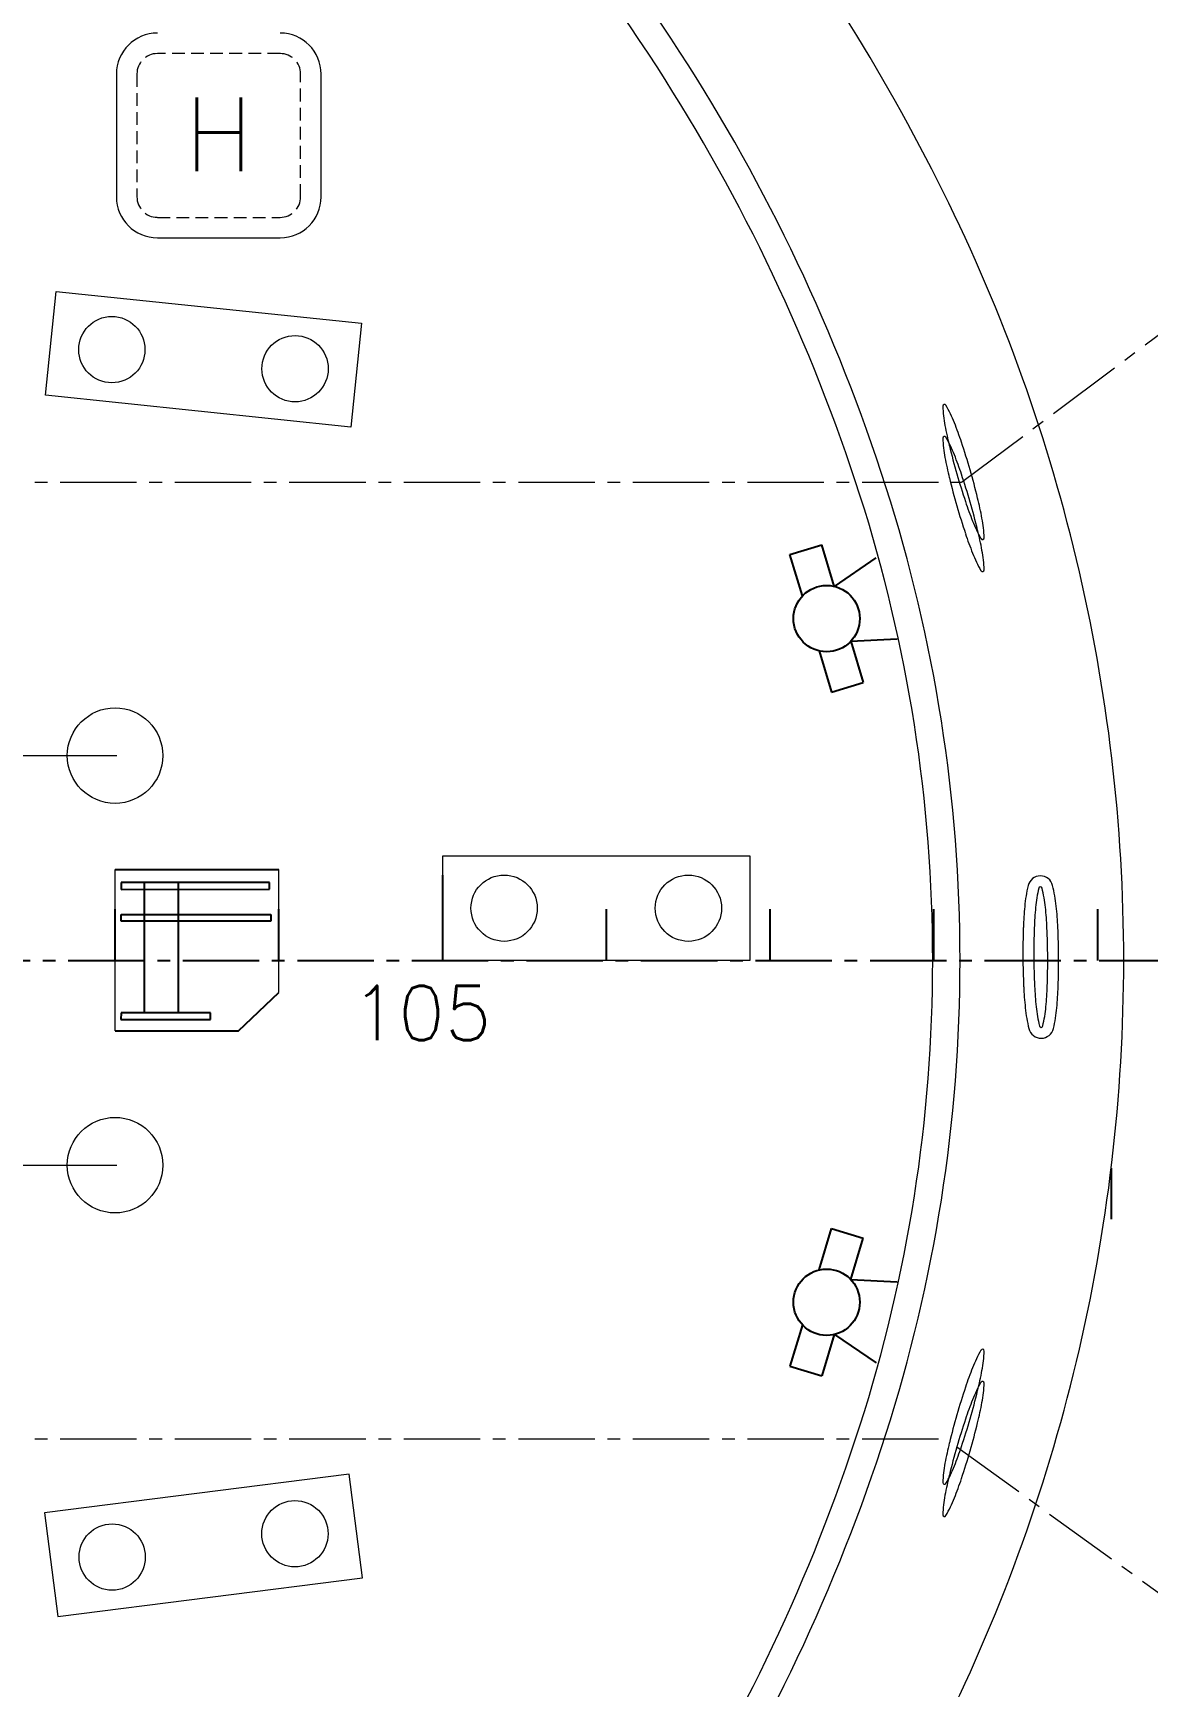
# Model space of a CAD drawing. Extents: x 475189 to 476029, y 1007718 to 1008015.
# Drawn here: x 475820.39 to 475842.29, y 1007949.87 to 1007982.35 of the extents above; entities that cross this region are included whole.
import ezdxf

# ---------------------------------------------------------------- set-up
doc = ezdxf.new("R2010")
doc.units = 0
doc.header["$LTSCALE"] = 2
doc.header["$MEASUREMENT"] = 0
doc.linetypes.add('CENTER2', pattern=[1.125, 0.75, -0.125, 0.125, -0.125])
doc.linetypes.add('HIDDEN2', pattern=[0.1875, 0.125, -0.0625])
doc.layers.get('0').update_dxf_attribs({"linetype": 'CONTINUOUS', "lineweight": 0})
for name, color, linetype in [('2', 10, 'CONTINUOUS'), ('Frame', 243, 'CONTINUOUS'), ('WINCH', 4, 'CONTINUOUS')]:
    doc.layers.add(name, color=color, linetype=linetype)
doc.styles.add('ROMANS', font='ROMANS.SHX')

msp = doc.modelspace()

# ---------------------------------------------------------------- linework, layer by layer
at = {"color": 8, "linetype": 'HIDDEN2'}
for p, q in [((475825.242, 1007981.948), (475822.829, 1007981.948)), ((475822.427, 1007981.546), (475822.427, 1007979.134)), ((475825.644, 1007979.134), (475825.644, 1007981.546)), ((475822.829, 1007978.732), (475825.242, 1007978.732))]:
    msp.add_line(p, q, dxfattribs=at)
at = {"color": 8, "linetype": 'Continuous'}
for p, q in [((475822.025, 1007981.546), (475822.025, 1007979.134)), ((475826.046, 1007979.134), (475826.046, 1007981.546)), ((475822.829, 1007978.33), (475825.242, 1007978.33))]:
    msp.add_line(p, q, dxfattribs=at)
at = {"color": 8, "linetype": 'CENTER2'}
for p, q in [((475838.628, 1007973.533), (475847.691, 1007980.31)), ((475809.671, 1007973.533), (475838.616, 1007973.533)), ((475809.671, 1007954.748), (475838.346, 1007954.748)), ((475838.533, 1007954.587), (475847.691, 1007947.971))]:
    msp.add_line(p, q, dxfattribs=at)
at = {"color": 8}
for p, q in [((475820.629, 1007975.239), (475820.841, 1007977.278)), ((475820.841, 1007977.278), (475826.84, 1007976.654)), ((475826.84, 1007976.654), (475826.628, 1007974.614)), ((475826.628, 1007974.614), (475820.629, 1007975.239)), ((475808.156, 1007968.162), (475822.032, 1007968.162)), ((475828.435, 1007966.191), (475834.466, 1007966.191)), ((475828.435, 1007964.141), (475828.435, 1007966.191)), ((475834.466, 1007966.191), (475834.466, 1007964.141)), ((475822.002, 1007962.759), (475822.001, 1007965.924)), ((475825.218, 1007963.509), (475825.218, 1007965.925)), ((475825.218, 1007965.305), (475825.218, 1007965.734)), ((475834.466, 1007964.141), (475828.435, 1007964.141)), ((475808.155, 1007960.12), (475822.032, 1007960.12)), ((475826.598, 1007954.051), (475820.615, 1007953.29)), ((475826.857, 1007952.017), (475826.598, 1007954.051)), ((475820.615, 1007953.29), (475820.874, 1007951.256)), ((475820.874, 1007951.256), (475826.857, 1007952.017))]:
    msp.add_line(p, q, dxfattribs=at)
for centre, radius in [((475821.935, 1007976.134), 0.651), ((475825.534, 1007975.759), 0.651), ((475821.998, 1007968.162), 0.938), ((475829.641, 1007965.166), 0.651), ((475833.26, 1007965.166), 0.651), ((475821.998, 1007960.12), 0.938), ((475825.531, 1007952.882), 0.651), ((475821.941, 1007952.425), 0.651)]:
    msp.add_circle(centre, radius, dxfattribs=at)
at = {"color": 8, "linetype": 'Continuous'}
for centre, radius, start, end in [((475800.778, 1007960.523), 41.898, 26.8668, 48.7389), ((475822.829, 1007981.546), 0.804, 90, 180), ((475825.242, 1007981.546), 0.804, 0, 90), ((475807.922, 1007964.141), 33.89, 359.9993, 26.8682), ((475822.829, 1007979.134), 0.804, 180, 270), ((475825.242, 1007979.134), 0.804, 270, 0)]:
    msp.add_arc(centre, radius, start, end, dxfattribs=at)
at = {"color": 8}
for centre, radius, start, end in [((475801.487, 1007961.514), 37.653, 32.92, 48.8561), ((475801.487, 1007961.514), 37.117, 32.9199, 48.8561), ((475803.012, 1007962.49), 35.843, 17.7921, 32.9346), ((475803.012, 1007962.49), 35.306, 17.7921, 32.9347), ((475838.291, 1007975.026), 0.0339, 106.1104, 182.6864), ((475841.081, 1007975.157), 2.827, 182.6864, 190.4643), ((475838.291, 1007975.026), 0.0339, 29.5344, 106.1104), ((475835.86, 1007973.649), 2.827, 21.7565, 29.5344), ((475845.228, 1007975.923), 7.044, 190.4643, 193.7655), ((475831.944, 1007972.086), 7.044, 18.4554, 21.7565), ((475838.291, 1007974.397), 0.0339, 106.1104, 182.6864), ((475841.081, 1007974.528), 2.827, 182.6864, 190.4643), ((475838.291, 1007974.397), 0.0339, 29.5344, 106.1104), ((475835.86, 1007973.02), 2.827, 21.7565, 29.5344), ((475825.386, 1007969.898), 13.957, 16.1104, 18.4554), ((475845.228, 1007975.294), 7.044, 190.4643, 193.7655), ((475851.943, 1007977.568), 13.957, 193.7655, 196.1104), ((475831.944, 1007971.457), 7.044, 18.4554, 21.7565), ((475851.943, 1007977.568), 13.957, 196.1104, 198.4554), ((475825.386, 1007969.269), 13.957, 16.1104, 18.4554), ((475825.386, 1007969.898), 13.957, 13.7655, 16.1104), ((475808.147, 1007964.141), 30.449, 0.0001, 17.7865), ((475851.943, 1007976.939), 13.957, 193.7655, 196.1104), ((475808.147, 1007964.141), 29.913, 0.0001, 17.7865), ((475851.943, 1007976.939), 13.957, 196.1104, 198.4554), ((475845.385, 1007975.38), 7.044, 198.4554, 201.7565), ((475825.386, 1007969.269), 13.957, 13.7655, 16.1104), ((475832.101, 1007971.543), 7.044, 10.4643, 13.7655), ((475841.468, 1007973.817), 2.827, 201.7565, 209.5344), ((475836.248, 1007972.309), 2.827, 2.6864, 10.4643), ((475845.385, 1007974.75), 7.044, 198.4554, 201.7565), ((475832.101, 1007970.914), 7.044, 10.4643, 13.7655), ((475839.038, 1007972.44), 0.0339, 209.5344, 286.1104), ((475839.038, 1007972.44), 0.0339, 286.1104, 2.6864), ((475841.468, 1007973.187), 2.827, 201.7565, 209.5344), ((475836.248, 1007971.679), 2.827, 2.6864, 10.4643), ((475839.038, 1007971.81), 0.0339, 209.5344, 286.1104), ((475839.038, 1007971.81), 0.0339, 286.1104, 2.6864), ((475842.896, 1007964.919), 3.042, 166.8867, 174.6646), ((475842.896, 1007964.919), 3.042, 166.8867, 174.6646), ((475840.175, 1007965.553), 0.248, 90.3107, 166.8867), ((475840.175, 1007965.553), 0.248, 90.3107, 166.8867), ((475842.896, 1007964.919), 2.827, 166.8867, 174.6646), ((475842.896, 1007964.919), 2.827, 166.8867, 174.6646), ((475840.175, 1007965.553), 0.0339, 90.3107, 166.8867), ((475840.175, 1007965.553), 0.0339, 90.3107, 166.8867), ((475840.175, 1007965.553), 0.248, 13.7347, 90.3107), ((475840.175, 1007965.553), 0.248, 13.7347, 90.3107), ((475840.175, 1007965.553), 0.0339, 13.7347, 90.3107), ((475840.175, 1007965.553), 0.0339, 13.7347, 90.3107), ((475837.461, 1007964.889), 2.827, 5.9568, 13.7347), ((475837.461, 1007964.889), 2.827, 5.9568, 13.7347), ((475837.461, 1007964.889), 3.042, 5.9568, 13.7347), ((475837.461, 1007964.889), 3.042, 5.9568, 13.7347), ((475847.094, 1007964.527), 7.258, 174.6646, 177.9657), ((475847.094, 1007964.527), 7.258, 174.6646, 177.9657), ((475847.094, 1007964.527), 7.044, 174.6646, 177.9657), ((475847.094, 1007964.527), 7.044, 174.6646, 177.9657), ((475833.268, 1007964.452), 7.044, 2.6557, 5.9568), ((475833.268, 1007964.452), 7.044, 2.6557, 5.9568), ((475833.268, 1007964.452), 7.258, 2.6557, 5.9568), ((475833.268, 1007964.452), 7.258, 2.6557, 5.9568), ((475854.003, 1007964.281), 14.172, 177.9657, 180.3107), ((475854.003, 1007964.281), 14.172, 177.9657, 180.3107), ((475854.003, 1007964.281), 13.957, 177.9657, 180.3107), ((475854.003, 1007964.281), 13.957, 177.9657, 180.3107), ((475826.362, 1007964.131), 13.957, 0.3107, 2.6557), ((475826.362, 1007964.131), 13.957, 0.3107, 2.6557), ((475826.362, 1007964.131), 14.172, 0.3107, 2.6557), ((475826.362, 1007964.131), 14.172, 0.3107, 2.6557), ((475808.147, 1007964.141), 29.913, 342.2135, 359.9999), ((475808.147, 1007964.141), 30.449, 342.2135, 359.9999), ((475807.922, 1007964.14), 33.89, 333.1318, 0.0007), ((475854.003, 1007964.281), 14.172, 180.3107, 182.6557), ((475854.003, 1007964.281), 14.172, 180.3107, 182.6557), ((475854.003, 1007964.281), 13.957, 180.3107, 182.6557), ((475854.003, 1007964.281), 13.957, 180.3107, 182.6557), ((475826.362, 1007964.131), 13.957, 357.9657, 0.3107), ((475826.362, 1007964.131), 13.957, 357.9657, 0.3107), ((475826.362, 1007964.131), 14.172, 357.9657, 0.3107), ((475826.362, 1007964.131), 14.172, 357.9657, 0.3107), ((475847.097, 1007963.961), 7.258, 182.6557, 185.9568), ((475847.097, 1007963.961), 7.258, 182.6557, 185.9568), ((475847.097, 1007963.961), 7.044, 182.6557, 185.9568), ((475847.097, 1007963.961), 7.044, 182.6557, 185.9568), ((475833.271, 1007963.886), 7.044, 354.6646, 357.9657), ((475833.271, 1007963.886), 7.044, 354.6646, 357.9657), ((475833.271, 1007963.886), 7.258, 354.6646, 357.9657), ((475833.271, 1007963.886), 7.258, 354.6646, 357.9657), ((475842.903, 1007963.523), 3.042, 185.9568, 193.7347), ((475842.903, 1007963.523), 3.042, 185.9568, 193.7347), ((475842.903, 1007963.523), 2.827, 185.9568, 193.7347), ((475842.903, 1007963.523), 2.827, 185.9568, 193.7347), ((475837.469, 1007963.494), 2.827, 346.8867, 354.6646), ((475837.469, 1007963.494), 2.827, 346.8867, 354.6646), ((475837.469, 1007963.494), 3.042, 346.8867, 354.6646), ((475837.469, 1007963.494), 3.042, 346.8867, 354.6646), ((475840.19, 1007962.86), 0.248, 193.7347, 270.3107), ((475840.19, 1007962.86), 0.248, 193.7347, 270.3107), ((475840.19, 1007962.86), 0.0339, 193.7347, 270.3107), ((475840.19, 1007962.86), 0.0339, 193.7347, 270.3107), ((475840.19, 1007962.86), 0.0339, 270.3107, 346.8867), ((475840.19, 1007962.86), 0.0339, 270.3107, 346.8867), ((475840.19, 1007962.86), 0.248, 270.3107, 346.8867), ((475840.19, 1007962.86), 0.248, 270.3107, 346.8867), ((475841.468, 1007955.094), 2.827, 150.4656, 158.2435), ((475839.038, 1007956.471), 0.0339, 73.8896, 150.4656), ((475836.248, 1007956.602), 2.827, 349.5357, 357.3136), ((475839.038, 1007956.471), 0.0339, 357.3136, 73.8896), ((475845.385, 1007953.531), 7.044, 158.2435, 161.5446), ((475841.468, 1007954.465), 2.827, 150.4656, 158.2435), ((475832.101, 1007957.368), 7.044, 346.2345, 349.5357), ((475839.038, 1007955.842), 0.0339, 73.8896, 150.4656), ((475836.248, 1007955.973), 2.827, 349.5357, 357.3136), ((475839.038, 1007955.842), 0.0339, 357.3136, 73.8896), ((475851.943, 1007951.343), 13.957, 161.5446, 163.8896), ((475845.385, 1007952.902), 7.044, 158.2435, 161.5446), ((475825.386, 1007959.013), 13.957, 343.8896, 346.2345), ((475851.943, 1007951.343), 13.957, 163.8896, 166.2345), ((475825.386, 1007959.013), 13.957, 341.5446, 343.8896), ((475832.101, 1007956.739), 7.044, 346.2345, 349.5357), ((475803.012, 1007965.792), 35.306, 327.0653, 342.2079), ((475803.012, 1007965.792), 35.843, 327.0654, 342.2079), ((475851.943, 1007950.714), 13.957, 161.5446, 163.8896), ((475825.386, 1007958.384), 13.957, 343.8896, 346.2345), ((475845.228, 1007952.988), 7.044, 166.2345, 169.5357), ((475851.943, 1007950.714), 13.957, 163.8896, 166.2345), ((475831.944, 1007956.825), 7.044, 338.2435, 341.5446), ((475825.386, 1007958.384), 13.957, 341.5446, 343.8896), ((475841.081, 1007953.754), 2.827, 169.5357, 177.3136), ((475835.86, 1007955.262), 2.827, 330.4656, 338.2435), ((475838.291, 1007953.885), 0.0339, 177.3136, 253.8896), ((475838.291, 1007953.885), 0.0339, 253.8896, 330.4656), ((475845.228, 1007952.359), 7.044, 166.2345, 169.5357), ((475831.944, 1007956.195), 7.044, 338.2435, 341.5446), ((475841.081, 1007953.124), 2.827, 169.5357, 177.3136), ((475835.86, 1007954.632), 2.827, 330.4656, 338.2435), ((475838.291, 1007953.255), 0.0339, 177.3136, 253.8896), ((475838.291, 1007953.255), 0.0339, 253.8896, 330.4656)]:
    msp.add_arc(centre, radius, start, end, dxfattribs=at)
at = {"color": 8, "linetype": 'HIDDEN2'}
for centre, start, end in [((475822.829, 1007981.546), 90, 180), ((475825.242, 1007981.546), 0, 90), ((475822.829, 1007979.134), 180, 270), ((475825.242, 1007979.134), 270, 0)]:
    msp.add_arc(centre, 0.402, start, end, dxfattribs=at)
at = {"layer": '2', "color": 8, "linetype": 'Continuous'}
for p, q in [((475822.001, 1007965.924), (475825.218, 1007965.925)), ((475825.03, 1007965.671), (475822.12, 1007965.67)), ((475822.12, 1007965.67), (475822.12, 1007965.536)), ((475822.12, 1007965.536), (475825.03, 1007965.537)), ((475822.578, 1007963.113), (475822.577, 1007965.686)), ((475823.243, 1007963.113), (475823.242, 1007965.668)), ((475825.03, 1007965.537), (475825.03, 1007965.671)), ((475822.118, 1007964.91), (475822.119, 1007965.044)), ((475825.056, 1007964.91), (475822.118, 1007964.91)), ((475822.119, 1007965.044), (475825.057, 1007965.044)), ((475825.057, 1007965.044), (475825.056, 1007964.91)), ((475824.421, 1007962.76), (475825.218, 1007963.509)), ((475822.115, 1007963.113), (475822.114, 1007962.979)), ((475822.114, 1007962.979), (475823.874, 1007962.98)), ((475823.875, 1007963.114), (475822.115, 1007963.113)), ((475823.874, 1007962.98), (475823.875, 1007963.114)), ((475822.002, 1007962.759), (475824.421, 1007962.76))]:
    msp.add_line(p, q, dxfattribs=at)
at = {"layer": 'Frame', "color": 8}
for p, q in [((475828.435, 1007964.141), (475828.435, 1007965.815)), ((475822.001, 1007964.141), (475822.001, 1007965.146)), ((475825.218, 1007964.141), (475825.218, 1007965.146)), ((475831.651, 1007964.141), (475831.651, 1007965.146)), ((475834.868, 1007964.141), (475834.868, 1007965.146)), ((475838.084, 1007964.141), (475838.084, 1007965.146)), ((475841.301, 1007964.141), (475841.301, 1007965.146)), ((475841.571, 1007959.058), (475841.571, 1007960.063))]:
    msp.add_line(p, q, dxfattribs=at)
at = {"layer": 'Frame', "color": 8, "linetype": 'CENTER2'}
msp.add_line((475661.329, 1007964.141), (475847.851, 1007964.141), dxfattribs=at)
at = {"layer": 'WINCH', "color": 8, "linetype": 'Continuous'}
for p, q in [((475835.256, 1007972.11), (475835.879, 1007972.298)), ((475835.501, 1007971.299), (475835.256, 1007972.11)), ((475836.125, 1007971.487), (475835.879, 1007972.298)), ((475836.129, 1007971.486), (475836.948, 1007972.043)), ((475836.451, 1007970.407), (475837.361, 1007970.452)), ((475836.451, 1007970.407), (475836.696, 1007969.596)), ((475835.827, 1007970.219), (475836.072, 1007969.408)), ((475836.072, 1007969.408), (475836.696, 1007969.596)), ((475835.827, 1007958.063), (475836.072, 1007958.874)), ((475836.072, 1007958.874), (475836.696, 1007958.686)), ((475836.451, 1007957.875), (475836.696, 1007958.686)), ((475836.451, 1007957.875), (475837.361, 1007957.83)), ((475835.501, 1007956.983), (475835.256, 1007956.172)), ((475836.125, 1007956.795), (475835.879, 1007955.984)), ((475836.129, 1007956.796), (475836.948, 1007956.238)), ((475835.256, 1007956.172), (475835.879, 1007955.984))]:
    msp.add_line(p, q, dxfattribs=at)
for centre in [(475835.976, 1007970.853), (475835.976, 1007957.429)]:
    msp.add_circle(centre, 0.651, dxfattribs=at)

# ---------------------------------------------------------------- texts
at = {"color": 8, "linetype": 'Continuous', "style": 'ROMANS'}
msp.add_text('H', height=1.447, dxfattribs=at).set_placement((475823.355, 1007979.639))
at = {"layer": 'Frame', "color": 8, "style": 'ROMANS'}
msp.add_text('105', height=1.0722, dxfattribs=at).set_placement((475826.639, 1007962.572))

doc.saveas('drawing.dxf')
